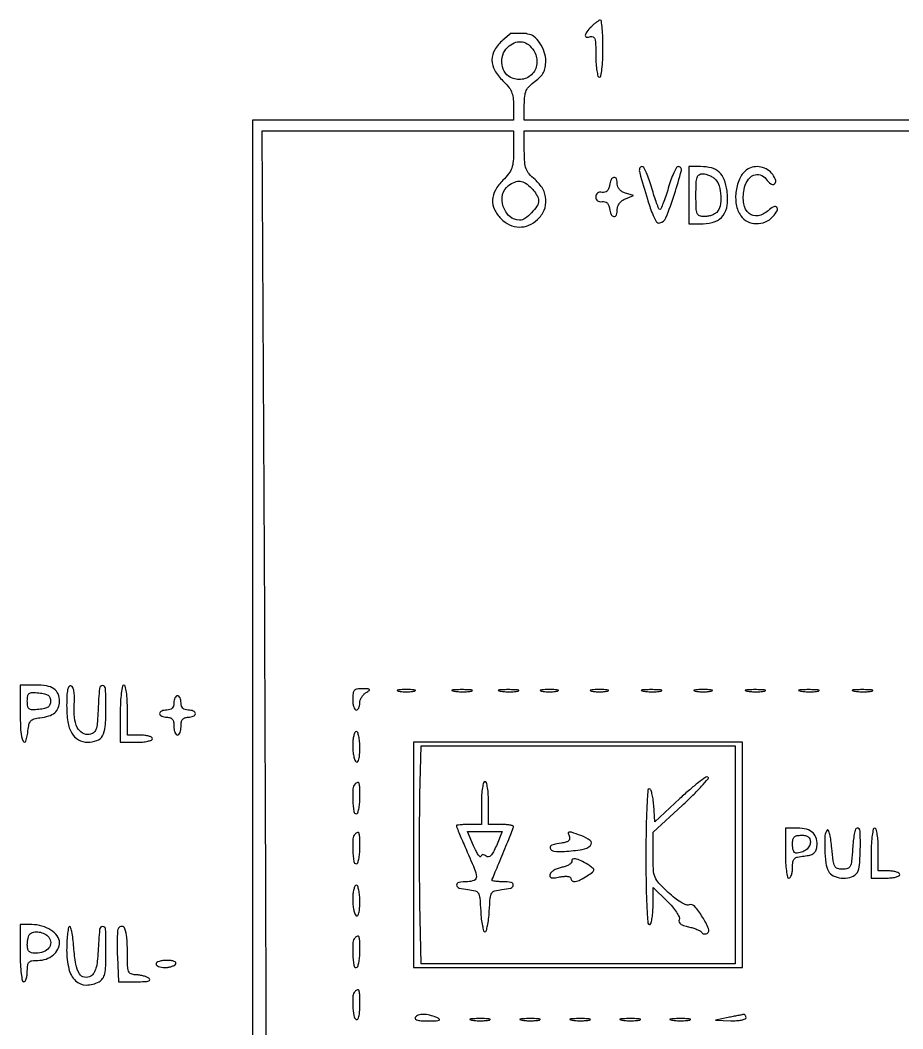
# Model space of a CAD drawing. Header units: millimetres. Extents: x 357084 to 357504, y 509210 to 509507.
# Drawn here: x 357185.61 to 357204.15, y 509455.24 to 509476.42 of the extents above; entities that cross this region are included whole.
import ezdxf

# ---------------------------------------------------------------- set-up
doc = ezdxf.new("R2010")
doc.units = ezdxf.units.MM

msp = doc.modelspace()

# ---------------------------------------------------------------- linework, layer by layer
msp.add_line((357195.92, 509476.145), (357196.239, 509476.145))
for points in [[(357197.605, 509476.281, 0.029178), (357197.508, 509476.171, 0.143717), (357197.478, 509476.095, 0.427221), (357197.507, 509476.062, 0.103625), (357197.586, 509476.075, -0.228754), (357197.641, 509476.07, -0.193975), (357197.677, 509476.024, -0.05944), (357197.695, 509475.909, -0.008451), (357197.699, 509475.67, 0.015524), (357197.704, 509475.497, 0.025983), (357197.721, 509475.353, 0.024203), (357197.744, 509475.244, 0.339177), (357197.774, 509475.222, 0.358912), (357197.805, 509475.247, 0.01702), (357197.828, 509475.391, 0.020476), (357197.844, 509475.582, 0.010616), (357197.849, 509475.823, 0.008797), (357197.845, 509476.053, 0.014747), (357197.833, 509476.245, 0.008472), (357197.815, 509476.401, 0.399939), (357197.793, 509476.419, 0.117913), (357197.763, 509476.409, 0.021086), (357197.714, 509476.377, 0.021743), (357197.66, 509476.332, 0.018123)], [(357196.394, 509475.782, -0.156503), (357196.463, 509475.531, -0.171828), (357196.369, 509475.297, -0.175681), (357196.152, 509475.177, -0.162654), (357195.9, 509475.22, -0.150278), (357195.776, 509475.345, -0.113261), (357195.727, 509475.533, -0.108608), (357195.763, 509475.73, -0.128982), (357195.879, 509475.879, -0.083369), (357196.019, 509475.954, -0.128181), (357196.156, 509475.963, -0.124957), (357196.283, 509475.905, -0.077016)], [(357198.62, 509473.213, 0.004337), (357198.781, 509472.66, 0.022624), (357198.886, 509472.36, 0.039482), (357198.969, 509472.193, 0.315165), (357199.044, 509472.16, 0.256783), (357199.172, 509472.267, 0.015024), (357199.35, 509472.764, 0.015046), (357199.495, 509473.259, 0.490748), (357199.429, 509473.344, 0.272856), (357199.393, 509473.323, 0.018211), (357199.336, 509473.212, 0.022204), (357199.277, 509473.067, 0.014464), (357199.221, 509472.894, -0.008416), (357199.167, 509472.721, -0.013414), (357199.114, 509472.576, -0.007231), (357199.066, 509472.458, -0.30015), (357199.044, 509472.443, -0.305026), (357199.023, 509472.458, -0.007364), (357198.976, 509472.576, -0.013575), (357198.926, 509472.721, -0.008497), (357198.875, 509472.894, 0.016127), (357198.821, 509473.066, 0.024577), (357198.762, 509473.212, 0.021646), (357198.705, 509473.322, 0.26877), (357198.666, 509473.344, 0.177663), (357198.637, 509473.334, 0.132668), (357198.618, 509473.306, 0.095674), (357198.612, 509473.263, 0.058385)], [(357199.651, 509472.744), (357199.651, 509472.143), (357199.95, 509472.143, 0.089563), (357200.202, 509472.188, 0.147205), (357200.373, 509472.318, 0.129408), (357200.458, 509472.535, 0.061938), (357200.455, 509472.836, 0.056844), (357200.395, 509473.071, 0.117761), (357200.29, 509473.227, 0.122195), (357200.128, 509473.315, 0.063856), (357199.9, 509473.344), (357199.651, 509473.344)], [(357200.209, 509473.076, -0.129336), (357200.291, 509472.937, -0.057735), (357200.324, 509472.726, -0.05807), (357200.308, 509472.516, -0.1495), (357200.237, 509472.383, -0.075503), (357200.19, 509472.349, -0.038434), (357200.123, 509472.319, -0.037078), (357200.047, 509472.3, -0.045545), (357199.974, 509472.293, -0.090335), (357199.878, 509472.311, -0.214287), (357199.828, 509472.361, -0.084003), (357199.806, 509472.469, -0.007708), (357199.802, 509472.744, -0.00868), (357199.806, 509473, -0.06918), (357199.826, 509473.117, -0.180483), (357199.871, 509473.173, -0.137241), (357199.946, 509473.194, -0.066533), (357200.011, 509473.186, -0.039086), (357200.083, 509473.159, -0.038394), (357200.154, 509473.121, -0.052522)], [(357200.883, 509473.287, 0.133139), (357200.728, 509473.109, 0.07814), (357200.645, 509472.838, 0.076195), (357200.648, 509472.546, 0.11235), (357200.745, 509472.31, 0.125725), (357200.882, 509472.192, 0.109266), (357201.067, 509472.146, 0.105564), (357201.259, 509472.182, 0.110119), (357201.417, 509472.293, 0.05132), (357201.506, 509472.416, 0.31123), (357201.501, 509472.49, 0.366865), (357201.435, 509472.502, 0.055917), (357201.317, 509472.418, -0.135726), (357201.105, 509472.311, -0.23268), (357200.917, 509472.361, -0.176317), (357200.807, 509472.562, -0.085119), (357200.811, 509472.86, -0.090165), (357200.883, 509473.047, -0.145252), (357201.008, 509473.161, -0.190194), (357201.151, 509473.171, -0.160435), (357201.274, 509473.083, 0.071439), (357201.373, 509472.982, 0.321417), (357201.451, 509472.979, 0.337005), (357201.476, 509473.051, 0.073081), (357201.413, 509473.176, 0.100152), (357201.307, 509473.277, 0.088711), (357201.165, 509473.334, 0.090315), (357201.014, 509473.338, 0.109191)], [(357196.347, 509472.894, -0.033666), (357196.405, 509472.828, -0.032922), (357196.453, 509472.755, -0.034745), (357196.487, 509472.685, -0.095343), (357196.497, 509472.631, -0.146868), (357196.463, 509472.515, -0.046137), (357196.348, 509472.372, -0.045999), (357196.21, 509472.254, -0.156051), (357196.099, 509472.218, -0.18424), (357195.891, 509472.297, -0.133154), (357195.754, 509472.507, -0.132774), (357195.742, 509472.757, -0.182983), (357195.864, 509472.944, -0.057513), (357195.996, 509473.019, -0.127089), (357196.11, 509473.036, -0.121178), (357196.222, 509472.996, -0.049782)], [(357197.986, 509472.95, -0.05463), (357197.967, 509472.877, -0.114034), (357197.935, 509472.829, -0.136537), (357197.889, 509472.805, -0.095489), (357197.83, 509472.803, 0.07752), (357197.777, 509472.804, 0.124013), (357197.735, 509472.787, 0.134741), (357197.708, 509472.753, 0.099935), (357197.699, 509472.706, 0.099935), (357197.708, 509472.659, 0.134741), (357197.735, 509472.626, 0.124013), (357197.777, 509472.608, 0.07752), (357197.83, 509472.609, -0.095489), (357197.889, 509472.607, -0.136537), (357197.935, 509472.583, -0.114034), (357197.967, 509472.535, -0.05463), (357197.986, 509472.462, 0.065928), (357198.02, 509472.34, 0.273219), (357198.079, 509472.297, 0.353012), (357198.132, 509472.331, 0.07839), (357198.15, 509472.446, -0.093249), (357198.162, 509472.511, -0.070074), (357198.198, 509472.574, -0.066325), (357198.252, 509472.629, -0.066907), (357198.319, 509472.667), (357198.487, 509472.736), (357198.319, 509472.786, -0.067128), (357198.252, 509472.816, -0.072989), (357198.197, 509472.862, -0.078959), (357198.162, 509472.918, -0.102252), (357198.15, 509472.978, 0.086744), (357198.131, 509473.085, 0.362558), (357198.079, 509473.115, 0.253566), (357198.019, 509473.069, 0.067553)], [(357185.609, 509461.855, 0.017302), (357185.622, 509461.476, 0.090804), (357185.673, 509461.274, 0.689804), (357185.729, 509461.278, 0.049702), (357185.773, 509461.498, -0.032453), (357185.794, 509461.631, -0.130653), (357185.832, 509461.703, -0.139876), (357185.9, 509461.744, -0.039268), (357186.022, 509461.768, 0.04508), (357186.209, 509461.806, 0.100904), (357186.336, 509461.874, 0.125996), (357186.409, 509461.976, 0.093937), (357186.435, 509462.112, 0.096852), (357186.404, 509462.268, 0.147357), (357186.318, 509462.376, 0.10995), (357186.165, 509462.437, 0.040355), (357185.932, 509462.456), (357185.609, 509462.456)], [(357186.585, 509462.028, 0.036747), (357186.61, 509461.681, 0.092728), (357186.692, 509461.443, 0.135945), (357186.831, 509461.305, 0.129098), (357187.025, 509461.254, 0.088412), (357187.219, 509461.289, 0.178948), (357187.336, 509461.388, 0.106407), (357187.395, 509461.582, 0.021437), (357187.411, 509461.945, 0.010056), (357187.402, 509462.381, 0.395908), (357187.339, 509462.443, 0.396363), (357187.273, 509462.384, 0.010058), (357187.245, 509461.949, -0.007923), (357187.228, 509461.652, -0.06561), (357187.2, 509461.52, -0.159645), (357187.148, 509461.453, -0.115159), (357187.059, 509461.418, -0.175227), (357186.916, 509461.448, -0.142013), (357186.809, 509461.566, -0.089822), (357186.751, 509461.774, -0.039311), (357186.746, 509462.061, 0.019263), (357186.749, 509462.211, 0.041886), (357186.738, 509462.325, 0.058039), (357186.713, 509462.403, 0.211596), (357186.676, 509462.438, 0.335815), (357186.635, 509462.424, 0.094786), (357186.606, 509462.358, 0.043309), (357186.589, 509462.232, 0.011369)], [(357187.711, 509461.855), (357187.711, 509461.254), (357188.049, 509461.254, 0.020945), (357188.179, 509461.259, 0.033738), (357188.288, 509461.276, 0.036969), (357188.367, 509461.3, 0.31052), (357188.387, 509461.329, 0.277684), (357188.37, 509461.358, 0.052312), (357188.31, 509461.382, 0.042582), (357188.225, 509461.399, 0.027026), (357188.124, 509461.404), (357187.861, 509461.404), (357187.861, 509461.93, 0.01259), (357187.856, 509462.137, 0.022889), (357187.84, 509462.305, 0.020168), (357187.817, 509462.431, 0.350432), (357187.786, 509462.456, 0.358912), (357187.755, 509462.43, 0.01702), (357187.732, 509462.287, 0.020476), (357187.716, 509462.095, 0.010616)], [(357192.592, 509462.155, 0.031626), (357192.598, 509462.069, 0.048861), (357192.615, 509461.996, 0.06271), (357192.639, 509461.946, 0.254951), (357192.668, 509461.93, 0.187159), (357192.696, 509461.941, 0.089471), (357192.721, 509461.973, 0.069297), (357192.737, 509462.02, 0.049301), (357192.743, 509462.076, -0.07832), (357192.752, 509462.138, -0.055025), (357192.781, 509462.202, -0.054601), (357192.824, 509462.259, -0.0733), (357192.874, 509462.299, 0.018559), (357192.943, 509462.343, 0.461747), (357192.945, 509462.363, 0.19488), (357192.917, 509462.375, 0.007178), (357192.799, 509462.378, 0.037388), (357192.686, 509462.371, 0.173034), (357192.628, 509462.341, 0.158172), (357192.6, 509462.28, 0.029893)], [(357186.247, 509462.118, -0.091927), (357186.233, 509462.044, -0.147433), (357186.195, 509461.994, -0.101271), (357186.123, 509461.963, -0.029703), (357186.003, 509461.944, -0.021526), (357185.862, 509461.936, -0.158465), (357185.799, 509461.956, -0.202403), (357185.767, 509462.007, -0.038362), (357185.759, 509462.118, -0.038362), (357185.767, 509462.228, -0.202403), (357185.799, 509462.279, -0.158465), (357185.862, 509462.299, -0.021526), (357186.003, 509462.291, -0.029703), (357186.123, 509462.272, -0.101271), (357186.195, 509462.241, -0.147433), (357186.233, 509462.191, -0.091927)], [(357188.838, 509462.08, -0.072254), (357188.828, 509462.014, -0.124864), (357188.8, 509461.967, -0.124864), (357188.753, 509461.939, -0.072254), (357188.688, 509461.93, 0.048028), (357188.63, 509461.924, 0.068025), (357188.581, 509461.908, 0.088204), (357188.549, 509461.883, 0.191087), (357188.537, 509461.855, 0.191087), (357188.549, 509461.826, 0.088204), (357188.581, 509461.802, 0.068025), (357188.63, 509461.785, 0.048028), (357188.688, 509461.78, -0.07578), (357188.758, 509461.769, -0.149477), (357188.804, 509461.737, -0.124434), (357188.83, 509461.681, -0.044917), (357188.838, 509461.592, 0.038131), (357188.843, 509461.52, 0.057076), (357188.86, 509461.459, 0.074992), (357188.884, 509461.418, 0.226478), (357188.913, 509461.404, 0.226478), (357188.942, 509461.418, 0.074992), (357188.966, 509461.459, 0.057076), (357188.982, 509461.52, 0.038131), (357188.988, 509461.592, -0.044917), (357188.996, 509461.681, -0.124434), (357189.022, 509461.737, -0.149477), (357189.068, 509461.769, -0.07578), (357189.138, 509461.78, 0.048028), (357189.196, 509461.785, 0.068025), (357189.244, 509461.802, 0.088204), (357189.277, 509461.826, 0.191087), (357189.288, 509461.855, 0.191087), (357189.277, 509461.883, 0.088204), (357189.244, 509461.908, 0.068025), (357189.196, 509461.924, 0.048028), (357189.138, 509461.93, -0.072254), (357189.073, 509461.939, -0.124864), (357189.025, 509461.967, -0.124864), (357188.997, 509462.014, -0.072254), (357188.988, 509462.08, 0.048028), (357188.982, 509462.138, 0.068025), (357188.966, 509462.186, 0.088204), (357188.941, 509462.219, 0.191087), (357188.913, 509462.23, 0.191087), (357188.884, 509462.219, 0.088204), (357188.86, 509462.186, 0.068025), (357188.843, 509462.138, 0.048028)], [(357193.55, 509462.327, 0.029693), (357193.627, 509462.317, 0.017887), (357193.719, 509462.314, 0.017887), (357193.811, 509462.317, 0.029693), (357193.888, 509462.327, 0.142433), (357193.911, 509462.339, 0.611425), (357193.908, 509462.35, 0.039503), (357193.84, 509462.358, 0.008087), (357193.719, 509462.36, 0.008087), (357193.598, 509462.358, 0.039503), (357193.53, 509462.35, 0.611425), (357193.527, 509462.339, 0.142433)], [(357194.715, 509462.327, 0.022548), (357194.807, 509462.317, 0.015659), (357194.911, 509462.314, 0.015827), (357195.011, 509462.317, 0.031163), (357195.09, 509462.328, 0.248898), (357195.105, 509462.339, 0.49082), (357195.099, 509462.35, 0.030832), (357195.018, 509462.357, 0.00738), (357194.883, 509462.359, 0.006817), (357194.749, 509462.357, 0.040183), (357194.679, 509462.349, 0.720633), (357194.677, 509462.338, 0.075924)], [(357195.691, 509462.327, 0.022548), (357195.783, 509462.317, 0.015659), (357195.887, 509462.314, 0.015827), (357195.988, 509462.317, 0.031163), (357196.067, 509462.328, 0.248898), (357196.081, 509462.339, 0.49082), (357196.075, 509462.35, 0.030832), (357195.994, 509462.357, 0.00738), (357195.859, 509462.359, 0.006817), (357195.725, 509462.357, 0.040183), (357195.655, 509462.349, 0.720633), (357195.654, 509462.338, 0.075924)], [(357196.554, 509462.327, 0.029693), (357196.631, 509462.317, 0.017887), (357196.723, 509462.314, 0.017887), (357196.815, 509462.317, 0.029693), (357196.892, 509462.327, 0.142433), (357196.915, 509462.339, 0.611425), (357196.912, 509462.35, 0.039503), (357196.844, 509462.358, 0.008087), (357196.723, 509462.36, 0.008087), (357196.602, 509462.358, 0.039503), (357196.534, 509462.35, 0.611425), (357196.53, 509462.339, 0.142433)], [(357197.605, 509462.327, 0.029693), (357197.682, 509462.317, 0.017887), (357197.774, 509462.314, 0.017887), (357197.866, 509462.317, 0.029693), (357197.943, 509462.327, 0.142433), (357197.966, 509462.339, 0.611425), (357197.963, 509462.35, 0.039503), (357197.895, 509462.358, 0.008087), (357197.774, 509462.36, 0.008087), (357197.653, 509462.358, 0.039503), (357197.585, 509462.35, 0.611425), (357197.582, 509462.339, 0.142433)], [(357198.695, 509462.327, 0.022548), (357198.787, 509462.317, 0.015659), (357198.891, 509462.314, 0.015827), (357198.991, 509462.317, 0.031163), (357199.071, 509462.328, 0.248898), (357199.085, 509462.339, 0.49082), (357199.079, 509462.35, 0.030832), (357198.998, 509462.357, 0.00738), (357198.863, 509462.359, 0.006817), (357198.729, 509462.357, 0.040183), (357198.659, 509462.349, 0.720633), (357198.657, 509462.338, 0.075924)], [(357199.783, 509462.327, 0.029693), (357199.86, 509462.317, 0.017887), (357199.952, 509462.314, 0.017887), (357200.044, 509462.317, 0.029693), (357200.121, 509462.327, 0.142433), (357200.144, 509462.339, 0.611425), (357200.141, 509462.35, 0.039503), (357200.073, 509462.358, 0.008087), (357199.952, 509462.36, 0.008087), (357199.831, 509462.358, 0.039503), (357199.763, 509462.35, 0.611425), (357199.76, 509462.339, 0.142433)], [(357200.873, 509462.327, 0.022548), (357200.965, 509462.317, 0.015659), (357201.069, 509462.314, 0.015827), (357201.169, 509462.317, 0.031163), (357201.248, 509462.328, 0.248898), (357201.263, 509462.339, 0.49082), (357201.257, 509462.35, 0.030832), (357201.176, 509462.357, 0.00738), (357201.041, 509462.359, 0.006817), (357200.906, 509462.357, 0.040183), (357200.837, 509462.349, 0.720633), (357200.835, 509462.338, 0.075924)], [(357201.999, 509462.327, 0.022548), (357202.091, 509462.317, 0.015659), (357202.195, 509462.314, 0.015827), (357202.296, 509462.317, 0.031163), (357202.375, 509462.328, 0.248898), (357202.389, 509462.339, 0.49082), (357202.383, 509462.35, 0.030832), (357202.302, 509462.357, 0.00738), (357202.167, 509462.359, 0.006817), (357202.033, 509462.357, 0.040183), (357201.963, 509462.349, 0.720633), (357201.962, 509462.338, 0.075924)], [(357203.126, 509462.327, 0.022548), (357203.217, 509462.317, 0.015659), (357203.322, 509462.314, 0.015827), (357203.422, 509462.317, 0.031163), (357203.501, 509462.328, 0.248898), (357203.516, 509462.339, 0.49082), (357203.509, 509462.35, 0.030832), (357203.429, 509462.357, 0.00738), (357203.294, 509462.359, 0.006817), (357203.159, 509462.357, 0.040183), (357203.089, 509462.349, 0.720633), (357203.088, 509462.338, 0.075924)], [(357192.592, 509461.183, 0.023552), (357192.598, 509461.067, 0.030444), (357192.615, 509460.961, 0.031293), (357192.638, 509460.877, 0.17067), (357192.668, 509460.841, 0.397171), (357192.698, 509460.847, 0.091154), (357192.722, 509460.9, 0.045191), (357192.738, 509460.998, 0.016966), (357192.743, 509461.137, 0.020671), (357192.737, 509461.268, 0.033326), (357192.721, 509461.379, 0.036254), (357192.697, 509461.459, 0.312055), (357192.668, 509461.479, 0.293924), (357192.639, 509461.461, 0.044731), (357192.615, 509461.392, 0.038191), (357192.598, 509461.297, 0.023957)], [(357200.628, 509458.888), (357200.628, 509456.598), (357197.328, 509456.598), (357194.029, 509456.598), (357194.005, 509457.858, -0.002862), (357193.998, 509458.415, -0.001941), (357193.996, 509459.05, -0.001955), (357193.999, 509459.663, -0.003913), (357194.006, 509460.148), (357194.031, 509461.179), (357197.329, 509461.179), (357200.628, 509461.179)], [(357199.464, 509460.072), (357198.938, 509459.582), (357198.915, 509459.93, 0.019102), (357198.901, 509460.063, 0.030348), (357198.878, 509460.175, 0.030845), (357198.85, 509460.258, 0.30497), (357198.821, 509460.278, 0.396114), (357198.791, 509460.249, 0.00312), (357198.77, 509459.882, 0.008334), (357198.755, 509459.428, 0.004093), (357198.75, 509458.851, 0.003821), (357198.755, 509458.245, 0.009325), (357198.77, 509457.8, 0.004385), (357198.791, 509457.456, 0.393821), (357198.825, 509457.424, 0.32664), (357198.855, 509457.446, 0.029522), (357198.878, 509457.539, 0.029392), (357198.895, 509457.665, 0.01809), (357198.901, 509457.815), (357198.901, 509458.206), (357199.195, 509457.918, -0.02238), (357199.306, 509457.799, -0.032609), (357199.393, 509457.684, -0.034842), (357199.448, 509457.585, -0.203882), (357199.45, 509457.527, 0.173831), (357199.449, 509457.479, 0.14914), (357199.478, 509457.438, 0.08535), (357199.543, 509457.403, 0.029657), (357199.645, 509457.377, -0.021957), (357199.738, 509457.354, -0.026283), (357199.823, 509457.324, -0.026489), (357199.891, 509457.292, -0.130985), (357199.921, 509457.263, 0.106686), (357199.942, 509457.241, 0.099435), (357199.971, 509457.229, 0.095973), (357200.003, 509457.229, 0.091883), (357200.034, 509457.241, 0.371449), (357200.066, 509457.343, 0.039406), (357199.94, 509457.583, 0.038231), (357199.775, 509457.806, 0.297656), (357199.656, 509457.839, -0.17592), (357199.59, 509457.842, -0.035434), (357199.482, 509457.896, -0.032016), (357199.355, 509457.983, -0.020856), (357199.22, 509458.099, -0.017586), (357199.025, 509458.292, -0.091507), (357198.943, 509458.42, -0.083761), (357198.909, 509458.572, -0.013433), (357198.901, 509458.879), (357198.901, 509459.364), (357199.509, 509459.924, 0.008168), (357199.738, 509460.142, 0.014088), (357199.92, 509460.331, 0.008103), (357200.059, 509460.489, 0.462554), (357200.054, 509460.523, 0.298791), (357200.01, 509460.522, 0.00881), (357199.854, 509460.407, 0.01491), (357199.67, 509460.257, 0.009393)], [(357192.643, 509460.378, 0.183501), (357192.596, 509460.275, 0.024868), (357192.594, 509460.035, 0.021944), (357192.614, 509459.799, 0.377276), (357192.668, 509459.752, 0.31052), (357192.697, 509459.772, 0.036969), (357192.721, 509459.851, 0.033738), (357192.737, 509459.96, 0.020945), (357192.743, 509460.09, 0.005487), (357192.74, 509460.317, 0.078357), (357192.726, 509460.396, 0.418163), (357192.695, 509460.411, 0.109736)], [(357195.296, 509459.977), (357195.296, 509459.527), (357195.033, 509459.527, 0.010069), (357194.932, 509459.525, 0.016657), (357194.847, 509459.518, 0.010619), (357194.78, 509459.51, 0.371111), (357194.77, 509459.499, 0.096511), (357194.774, 509459.478, 0.001324), (357194.822, 509459.36, 0.003678), (357194.88, 509459.223, 0.002405), (357194.948, 509459.067, -0.004622), (357195.152, 509458.591, -0.081412), (357195.191, 509458.428, -0.325817), (357195.143, 509458.353, -0.095784), (357195.001, 509458.325, 0.041043), (357194.82, 509458.31, 0.390753), (357194.776, 509458.254, 0.320616), (357194.828, 509458.193, 0.037595), (357195.014, 509458.161, -0.039346), (357195.164, 509458.135, -0.199512), (357195.23, 509458.085, -0.111137), (357195.261, 509457.985, -0.008706), (357195.281, 509457.706, 0.014666), (357195.294, 509457.54, 0.023752), (357195.317, 509457.401, 0.020326), (357195.343, 509457.295, 0.332429), (357195.371, 509457.274, 0.332429), (357195.399, 509457.295, 0.020326), (357195.425, 509457.401, 0.023752), (357195.448, 509457.54, 0.014666), (357195.461, 509457.706, -0.008706), (357195.481, 509457.985, -0.111137), (357195.512, 509458.085, -0.199512), (357195.578, 509458.135, -0.039346), (357195.728, 509458.161, 0.038009), (357195.913, 509458.193, 0.31177), (357195.966, 509458.254, 0.397992), (357195.924, 509458.31, 0.04241), (357195.746, 509458.325, -0.012373), (357195.66, 509458.327, -0.020383), (357195.587, 509458.334, -0.015477), (357195.531, 509458.343, -0.358776), (357195.521, 509458.355, -0.095173), (357195.525, 509458.377, -0.000874), (357195.587, 509458.531, -0.002934), (357195.66, 509458.709, -0.001887), (357195.746, 509458.914, 0.002645), (357195.833, 509459.12, 0.003999), (357195.906, 509459.3, 0.001598), (357195.966, 509459.455, 0.092602), (357195.972, 509459.485, 0.344726), (357195.959, 509459.501, 0.021431), (357195.895, 509459.515, 0.02441), (357195.81, 509459.524, 0.014899), (357195.709, 509459.527), (357195.446, 509459.527), (357195.446, 509459.977, 0.015416), (357195.441, 509460.151, 0.025878), (357195.424, 509460.297, 0.024068), (357195.401, 509460.405, 0.339565), (357195.371, 509460.428, 0.339565), (357195.341, 509460.405, 0.024068), (357195.318, 509460.297, 0.025878), (357195.301, 509460.151, 0.015416)], [(357201.679, 509458.926, 0.01259), (357201.684, 509458.719, 0.022889), (357201.701, 509458.551, 0.020168), (357201.724, 509458.425, 0.350432), (357201.754, 509458.4, 0.251687), (357201.783, 509458.416, 0.064169), (357201.807, 509458.465, 0.04978), (357201.824, 509458.536, 0.032325), (357201.829, 509458.621, -0.037122), (357201.838, 509458.744, -0.160604), (357201.871, 509458.808, -0.144937), (357201.937, 509458.844, -0.028393), (357202.073, 509458.865, 0.033179), (357202.195, 509458.885, 0.101125), (357202.271, 509458.92, 0.129056), (357202.317, 509458.976, 0.071288), (357202.342, 509459.062, 0.097682), (357202.333, 509459.225, 0.141078), (357202.261, 509459.349, 0.124226), (357202.125, 509459.426, 0.066885), (357201.933, 509459.452), (357201.679, 509459.452)], [(357202.561, 509459.409, 0.182834), (357202.512, 509459.296, 0.020007), (357202.507, 509459.008, 0.024097), (357202.528, 509458.718, 0.09282), (357202.583, 509458.546, 0.16151), (357202.685, 509458.449, 0.086366), (357202.854, 509458.403, 0.083939), (357203.034, 509458.416, 0.137026), (357203.166, 509458.49, 0.175066), (357203.233, 509458.634, 0.018161), (357203.254, 509459.011, 0.014806), (357203.25, 509459.389, 0.402634), (357203.185, 509459.452, 0.327985), (357203.156, 509459.43, 0.022258), (357203.128, 509459.325, 0.025011), (357203.105, 509459.185, 0.015483), (357203.091, 509459.02, -0.008709), (357203.072, 509458.756, -0.091807), (357203.044, 509458.652, -0.207966), (357202.987, 509458.604, -0.074507), (357202.881, 509458.588, -0.078076), (357202.774, 509458.605, -0.198766), (357202.716, 509458.654, -0.088533), (357202.683, 509458.761, -0.008931), (357202.655, 509459.027, 0.013038), (357202.637, 509459.191, 0.025909), (357202.612, 509459.32, 0.033726), (357202.586, 509459.404, 0.542111)], [(357203.481, 509458.926), (357203.481, 509458.4), (357203.782, 509458.4, 0.023598), (357203.897, 509458.406, 0.037669), (357203.994, 509458.422, 0.04382), (357204.063, 509458.446, 0.295869), (357204.082, 509458.475, 0.254951), (357204.066, 509458.504, 0.06271), (357204.016, 509458.528, 0.048861), (357203.943, 509458.545, 0.031626), (357203.857, 509458.551), (357203.632, 509458.551), (357203.632, 509459.001, 0.015416), (357203.626, 509459.175, 0.025878), (357203.61, 509459.32, 0.024068), (357203.586, 509459.429, 0.339565), (357203.556, 509459.452, 0.350432), (357203.526, 509459.427, 0.020168), (357203.503, 509459.301, 0.022889), (357203.487, 509459.133, 0.01259)], [(357192.643, 509459.327, 0.183501), (357192.596, 509459.224, 0.024868), (357192.594, 509458.984, 0.021944), (357192.614, 509458.748, 0.377276), (357192.668, 509458.701, 0.31052), (357192.697, 509458.721, 0.036969), (357192.721, 509458.8, 0.033738), (357192.737, 509458.909, 0.020945), (357192.743, 509459.039, 0.005487), (357192.74, 509459.265, 0.078357), (357192.726, 509459.345, 0.418163), (357192.695, 509459.36, 0.109736)], [(357195.61, 509459.082, -0.019027), (357195.547, 509458.95, -0.070934), (357195.493, 509458.875, -0.156464), (357195.444, 509458.848, -0.223546), (357195.397, 509458.86, 0.049307), (357195.359, 509458.886, 0.130726), (357195.326, 509458.894, 0.186056), (357195.302, 509458.884, 0.119333), (357195.284, 509458.858, -0.528228), (357195.265, 509458.852, -0.065669), (357195.229, 509458.892, -0.034232), (357195.183, 509458.971, -0.015514), (357195.133, 509459.08), (357195.007, 509459.377), (357195.371, 509459.377), (357195.735, 509459.377)], [(357197.144, 509459.269, -0.138892), (357197.148, 509459.221, -0.180458), (357197.125, 509459.182, -0.106063), (357197.07, 509459.155, -0.032795), (357196.978, 509459.138, 0.043188), (357196.777, 509459.096, 0.426456), (357196.741, 509459.027, 0.294597), (357196.818, 509458.967, 0.037386), (357197.039, 509458.963, 0.024765), (357197.415, 509459.003, 0.152318), (357197.587, 509459.088, 0.461658), (357197.582, 509459.189, 0.079252), (357197.387, 509459.294, 0.003008), (357197.185, 509459.363, 0.106478), (357197.136, 509459.369, 0.451463), (357197.12, 509459.347, 0.035016)], [(357202.205, 509459.159, -0.128078), (357202.181, 509459.069, -0.103021), (357202.116, 509458.994, -0.090126), (357202.017, 509458.943, -0.0729), (357201.898, 509458.926, -0.239948), (357201.872, 509458.939, -0.069316), (357201.849, 509458.981, -0.053132), (357201.834, 509459.042, -0.03493), (357201.829, 509459.114, -0.045527), (357201.838, 509459.209, -0.152009), (357201.867, 509459.264, -0.152009), (357201.922, 509459.293, -0.045527), (357202.017, 509459.301, -0.045088), (357202.104, 509459.294, -0.117503), (357202.161, 509459.268, -0.146188), (357202.193, 509459.224, -0.085724)], [(357197.193, 509458.759, -0.22929), (357197.184, 509458.722, -0.075838), (357197.141, 509458.685, -0.057332), (357197.074, 509458.652, -0.037974), (357196.992, 509458.63, 0.039997), (357196.905, 509458.606, 0.04411), (357196.827, 509458.569, 0.04886), (357196.766, 509458.526, 0.133252), (357196.738, 509458.483, 0.133951), (357196.735, 509458.436, 0.27585), (357196.759, 509458.41, 0.104066), (357196.82, 509458.405, 0.016345), (357196.938, 509458.425, -0.026474), (357197.031, 509458.438, -0.050588), (357197.106, 509458.437, -0.075264), (357197.157, 509458.424, -0.298317), (357197.173, 509458.398, 0.246389), (357197.201, 509458.346, 0.189213), (357197.265, 509458.331, 0.082191), (357197.373, 509458.365, 0.02713), (357197.516, 509458.448, 0.012796), (357197.628, 509458.525, 0.174872), (357197.655, 509458.566, 0.280706), (357197.643, 509458.604, 0.032623), (357197.57, 509458.661, 0.026424), (357197.418, 509458.752, 0.058426), (357197.292, 509458.801, 0.136682), (357197.217, 509458.799, 0.388943)], [(357192.592, 509457.954, 0.023552), (357192.598, 509457.837, 0.030444), (357192.615, 509457.732, 0.031293), (357192.638, 509457.648, 0.17067), (357192.668, 509457.612, 0.397171), (357192.698, 509457.618, 0.091154), (357192.722, 509457.671, 0.045191), (357192.738, 509457.769, 0.016966), (357192.743, 509457.908, 0.020671), (357192.737, 509458.039, 0.033326), (357192.721, 509458.15, 0.036254), (357192.697, 509458.23, 0.312055), (357192.668, 509458.25, 0.293924), (357192.639, 509458.231, 0.044731), (357192.615, 509458.163, 0.038191), (357192.598, 509458.068, 0.023957)], [(357185.609, 509456.823, 0.010616), (357185.614, 509456.583, 0.020476), (357185.63, 509456.392, 0.01702), (357185.653, 509456.248, 0.358912), (357185.684, 509456.223, 0.254951), (357185.713, 509456.238, 0.06271), (357185.737, 509456.289, 0.048861), (357185.753, 509456.362, 0.031626), (357185.759, 509456.448, -0.030581), (357185.767, 509456.574, -0.164219), (357185.796, 509456.635, -0.16839), (357185.856, 509456.665, -0.032548), (357185.979, 509456.673, 0.081271), (357186.153, 509456.702, 0.091756), (357186.301, 509456.784, 0.100583), (357186.4, 509456.906, 0.120438), (357186.435, 509457.05, 0.163825), (357186.389, 509457.186, 0.087227), (357186.256, 509457.309, 0.074559), (357186.067, 509457.395, 0.068999), (357185.855, 509457.424), (357185.609, 509457.424)], [(357186.641, 509457.381, 0.154615), (357186.619, 509457.338, 0.013088), (357186.601, 509457.212, 0.016386), (357186.589, 509457.058, 0.011935), (357186.585, 509456.886, 0.058207), (357186.631, 509456.494, 0.142914), (357186.773, 509456.244, 0.196711), (357186.992, 509456.156, 0.12182), (357187.266, 509456.225, 0.118893), (357187.341, 509456.293, 0.097124), (357187.385, 509456.392, 0.046773), (357187.406, 509456.559, 0.007954), (357187.411, 509456.879, 0.009022), (357187.403, 509457.326, 0.42121), (357187.342, 509457.382, 0.371818), (357187.277, 509457.319, 0.008827), (357187.246, 509456.869, -0.015538), (357187.228, 509456.656, -0.042266), (357187.199, 509456.509, -0.06269), (357187.155, 509456.408, -0.11985), (357187.094, 509456.345, -0.186), (357186.959, 509456.318, -0.217882), (357186.853, 509456.392, -0.092799), (357186.778, 509456.594, -0.022797), (357186.735, 509456.947, 0.011551), (357186.717, 509457.131, 0.022588), (357186.692, 509457.277, 0.026205), (357186.665, 509457.375, 0.56093)], [(357187.674, 509457.349, 0.119691), (357187.656, 509457.294, 0.009322), (357187.647, 509457.14, 0.012301), (357187.644, 509456.954, 0.009083), (357187.65, 509456.747), (357187.674, 509456.223), (357188.049, 509456.224, 0.009183), (357188.225, 509456.228, 0.058658), (357188.312, 509456.241, 0.349765), (357188.33, 509456.266, 0.241574), (357188.312, 509456.298, 0.052333), (357188.257, 509456.326, 0.026958), (357188.183, 509456.349, 0.026469), (357188.103, 509456.366, 0.036048), (357188.03, 509456.372, -0.101229), (357187.937, 509456.391, -0.209255), (357187.887, 509456.445, -0.077029), (357187.866, 509456.561, -0.006957), (357187.861, 509456.856, 0.019887), (357187.85, 509457.154, 0.071299), (357187.808, 509457.339, 0.292378), (357187.745, 509457.386, 0.278366)], [(357186.209, 509457.161, -0.170096), (357186.251, 509457.048, -0.175923), (357186.213, 509456.936, -0.13415), (357186.098, 509456.853, -0.090145), (357185.937, 509456.823, -0.050482), (357185.85, 509456.832, -0.144558), (357185.797, 509456.861, -0.146977), (357185.768, 509456.913, -0.052813), (357185.759, 509456.999, -0.026022), (357185.762, 509457.069, -0.028659), (357185.774, 509457.137, -0.029781), (357185.79, 509457.193, -0.11238), (357185.809, 509457.224, -0.151183), (357185.891, 509457.267, -0.085257), (357186.006, 509457.269, -0.079669), (357186.122, 509457.231, -0.101615)], [(357192.643, 509457.149, 0.183501), (357192.596, 509457.046, 0.024868), (357192.594, 509456.806, 0.021944), (357192.614, 509456.57, 0.377276), (357192.668, 509456.523, 0.31052), (357192.697, 509456.543, 0.036969), (357192.721, 509456.622, 0.033738), (357192.737, 509456.731, 0.020945), (357192.743, 509456.861, 0.005487), (357192.74, 509457.088, 0.078357), (357192.726, 509457.167, 0.418163), (357192.695, 509457.182, 0.109736)], [(357188.462, 509456.598, 0.222681), (357188.476, 509456.569, 0.076538), (357188.516, 509456.545, 0.058208), (357188.575, 509456.528, 0.039081), (357188.646, 509456.523, 0.037634), (357188.719, 509456.528, 0.041396), (357188.789, 509456.545, 0.045439), (357188.845, 509456.569, 0.130646), (357188.875, 509456.598, 0.297719), (357188.875, 509456.627, 0.145541), (357188.844, 509456.652, 0.069343), (357188.781, 509456.668, 0.027979), (357188.692, 509456.673, 0.031003), (357188.604, 509456.668, 0.048032), (357188.53, 509456.651, 0.061379), (357188.478, 509456.627, 0.257909)], [(357192.643, 509456.022, 0.178772), (357192.598, 509455.926, 0.030087), (357192.594, 509455.718, 0.028841), (357192.615, 509455.513, 0.218208), (357192.668, 509455.434, 0.397171), (357192.698, 509455.44, 0.091154), (357192.722, 509455.493, 0.045191), (357192.738, 509455.591, 0.016966), (357192.743, 509455.73, 0.005399), (357192.74, 509455.96, 0.07726), (357192.726, 509456.04, 0.417401), (357192.695, 509456.055, 0.111586)], [(357193.907, 509455.472, 0.385906), (357193.912, 509455.442, 0.101452), (357193.96, 509455.418, 0.048072), (357194.052, 509455.404, 0.017733), (357194.184, 509455.402, 0.006625), (357194.348, 509455.407, 0.085199), (357194.408, 509455.42, 0.580976), (357194.41, 509455.44, 0.062003), (357194.357, 509455.472, 0.039659), (357194.209, 509455.522, 0.061905), (357194.075, 509455.539, 0.080653), (357193.97, 509455.522, 0.175599)], [(357195.09, 509455.418, 0.022548), (357195.182, 509455.408, 0.015659), (357195.286, 509455.405, 0.015827), (357195.387, 509455.409, 0.031163), (357195.466, 509455.419, 0.248898), (357195.48, 509455.43, 0.49082), (357195.474, 509455.441, 0.030832), (357195.393, 509455.449, 0.00738), (357195.258, 509455.45, 0.006817), (357195.124, 509455.448, 0.040183), (357195.054, 509455.44, 0.720633), (357195.053, 509455.429, 0.075924)], [(357196.142, 509455.418, 0.022548), (357196.234, 509455.408, 0.015659), (357196.338, 509455.405, 0.015827), (357196.438, 509455.409, 0.031163), (357196.517, 509455.419, 0.248898), (357196.532, 509455.43, 0.49082), (357196.526, 509455.441, 0.030832), (357196.445, 509455.449, 0.00738), (357196.31, 509455.45, 0.006817), (357196.175, 509455.448, 0.040183), (357196.106, 509455.44, 0.720633), (357196.104, 509455.429, 0.075924)], [(357197.193, 509455.418, 0.022548), (357197.285, 509455.408, 0.015659), (357197.389, 509455.405, 0.015827), (357197.489, 509455.409, 0.031163), (357197.569, 509455.419, 0.248898), (357197.583, 509455.43, 0.49082), (357197.577, 509455.441, 0.030832), (357197.496, 509455.449, 0.00738), (357197.361, 509455.45, 0.006817), (357197.227, 509455.448, 0.040183), (357197.157, 509455.44, 0.720633), (357197.155, 509455.429, 0.075924)], [(357198.244, 509455.418, 0.022548), (357198.336, 509455.408, 0.015659), (357198.44, 509455.405, 0.015827), (357198.541, 509455.409, 0.031163), (357198.62, 509455.419, 0.248898), (357198.634, 509455.43, 0.49082), (357198.628, 509455.441, 0.030832), (357198.547, 509455.449, 0.00738), (357198.412, 509455.45, 0.006817), (357198.278, 509455.448, 0.040183), (357198.208, 509455.44, 0.720633), (357198.207, 509455.429, 0.075924)], [(357199.296, 509455.418, 0.022548), (357199.388, 509455.408, 0.015659), (357199.492, 509455.405, 0.015827), (357199.592, 509455.409, 0.031163), (357199.671, 509455.419, 0.248898), (357199.686, 509455.43, 0.49082), (357199.68, 509455.441, 0.030832), (357199.599, 509455.449, 0.00738), (357199.464, 509455.45, 0.006817), (357199.329, 509455.448, 0.040183), (357199.26, 509455.44, 0.720633), (357199.258, 509455.429, 0.075924)], [(357200.478, 509455.472), (357200.215, 509455.416), (357200.534, 509455.406, 0.022182), (357200.656, 509455.408, 0.035964), (357200.759, 509455.421, 0.041145), (357200.833, 509455.443, 0.310641), (357200.853, 509455.472, 0.075342), (357200.849, 509455.5, 0.103263), (357200.836, 509455.522, 0.122304), (357200.818, 509455.535, 0.137191), (357200.797, 509455.537, 0.006285), (357200.762, 509455.53, 0.000664), (357200.68, 509455.514, 0.000821), (357200.582, 509455.494, 0.000659)]]:
    msp.add_lwpolyline(points, format="xyb", close=True)
for points in [[(357195.92, 509476.145), (357195.746, 509475.999, 0.084536), (357195.577, 509475.799, 0.134286), (357195.518, 509475.583, 0.129644), (357195.576, 509475.363, 0.07608), (357195.746, 509475.147, -0.033131), (357195.86, 509475.026, -0.069335), (357195.926, 509474.917, -0.069397), (357195.961, 509474.793, -0.033242), (357195.972, 509474.628), (357195.972, 509474.321), (357193.231, 509474.321), (357190.489, 509474.321), (357190.49, 509452.781), (357190.491, 509431.241), (357204.583, 509431.191, 0.000121), (357210.372, 509431.172, 0.000124), (357216.112, 509431.155, 0.00012), (357221.093, 509431.144, 0.000523), (357224.041, 509431.141), (357229.406, 509431.141)], [(357207.687, 509474.321), (357196.197, 509474.321), (357196.197, 509474.644, -0.026538), (357196.207, 509474.823, -0.081312), (357196.239, 509474.939, -0.089495), (357196.304, 509475.033, -0.036633), (357196.422, 509475.135, 0.036256), (357196.533, 509475.23, 0.07611), (357196.601, 509475.321, 0.079301), (357196.636, 509475.425, 0.042226), (357196.648, 509475.562, 0.08336), (357196.616, 509475.75, 0.064383), (357196.523, 509475.937, 0.069973), (357196.398, 509476.077, 0.177198), (357196.272, 509476.123, -0.302029), (357196.239, 509476.145, -0.00127)], [(357190.795, 509447.608, 0.000211), (357190.782, 509453.446, 0.000212), (357190.764, 509459.2, 0.000386), (357190.744, 509463.901), (357190.692, 509474.095), (357193.332, 509474.095), (357195.972, 509474.095), (357195.972, 509473.688, -0.01903), (357195.963, 509473.458, -0.066609), (357195.932, 509473.313, -0.078121), (357195.867, 509473.193, -0.03286), (357195.746, 509473.056, 0.066673), (357195.589, 509472.849, 0.117579), (357195.529, 509472.644, 0.126256), (357195.569, 509472.444, 0.083687), (357195.706, 509472.252, 0.084831), (357195.888, 509472.123, 0.105261), (357196.089, 509472.074, 0.106723), (357196.291, 509472.112, 0.089309), (357196.474, 509472.231, 0.10196), (357196.612, 509472.427, 0.118413), (357196.651, 509472.651, 0.113931), (357196.585, 509472.875, 0.089296), (357196.422, 509473.07, -0.036438), (357196.299, 509473.191, -0.092878), (357196.234, 509473.297, -0.072606), (357196.205, 509473.436, -0.01631), (357196.197, 509473.677), (357196.197, 509474.095), (357207.683, 509474.095)]]:
    msp.add_lwpolyline(points, format="xyb")
msp.add_lwpolyline([(357193.869, 509458.888), (357193.869, 509456.523), (357197.324, 509456.523), (357200.778, 509456.523), (357200.778, 509458.888), (357200.778, 509461.254), (357197.324, 509461.254), (357193.869, 509461.254)], close=True)

doc.saveas('drawing.dxf')
